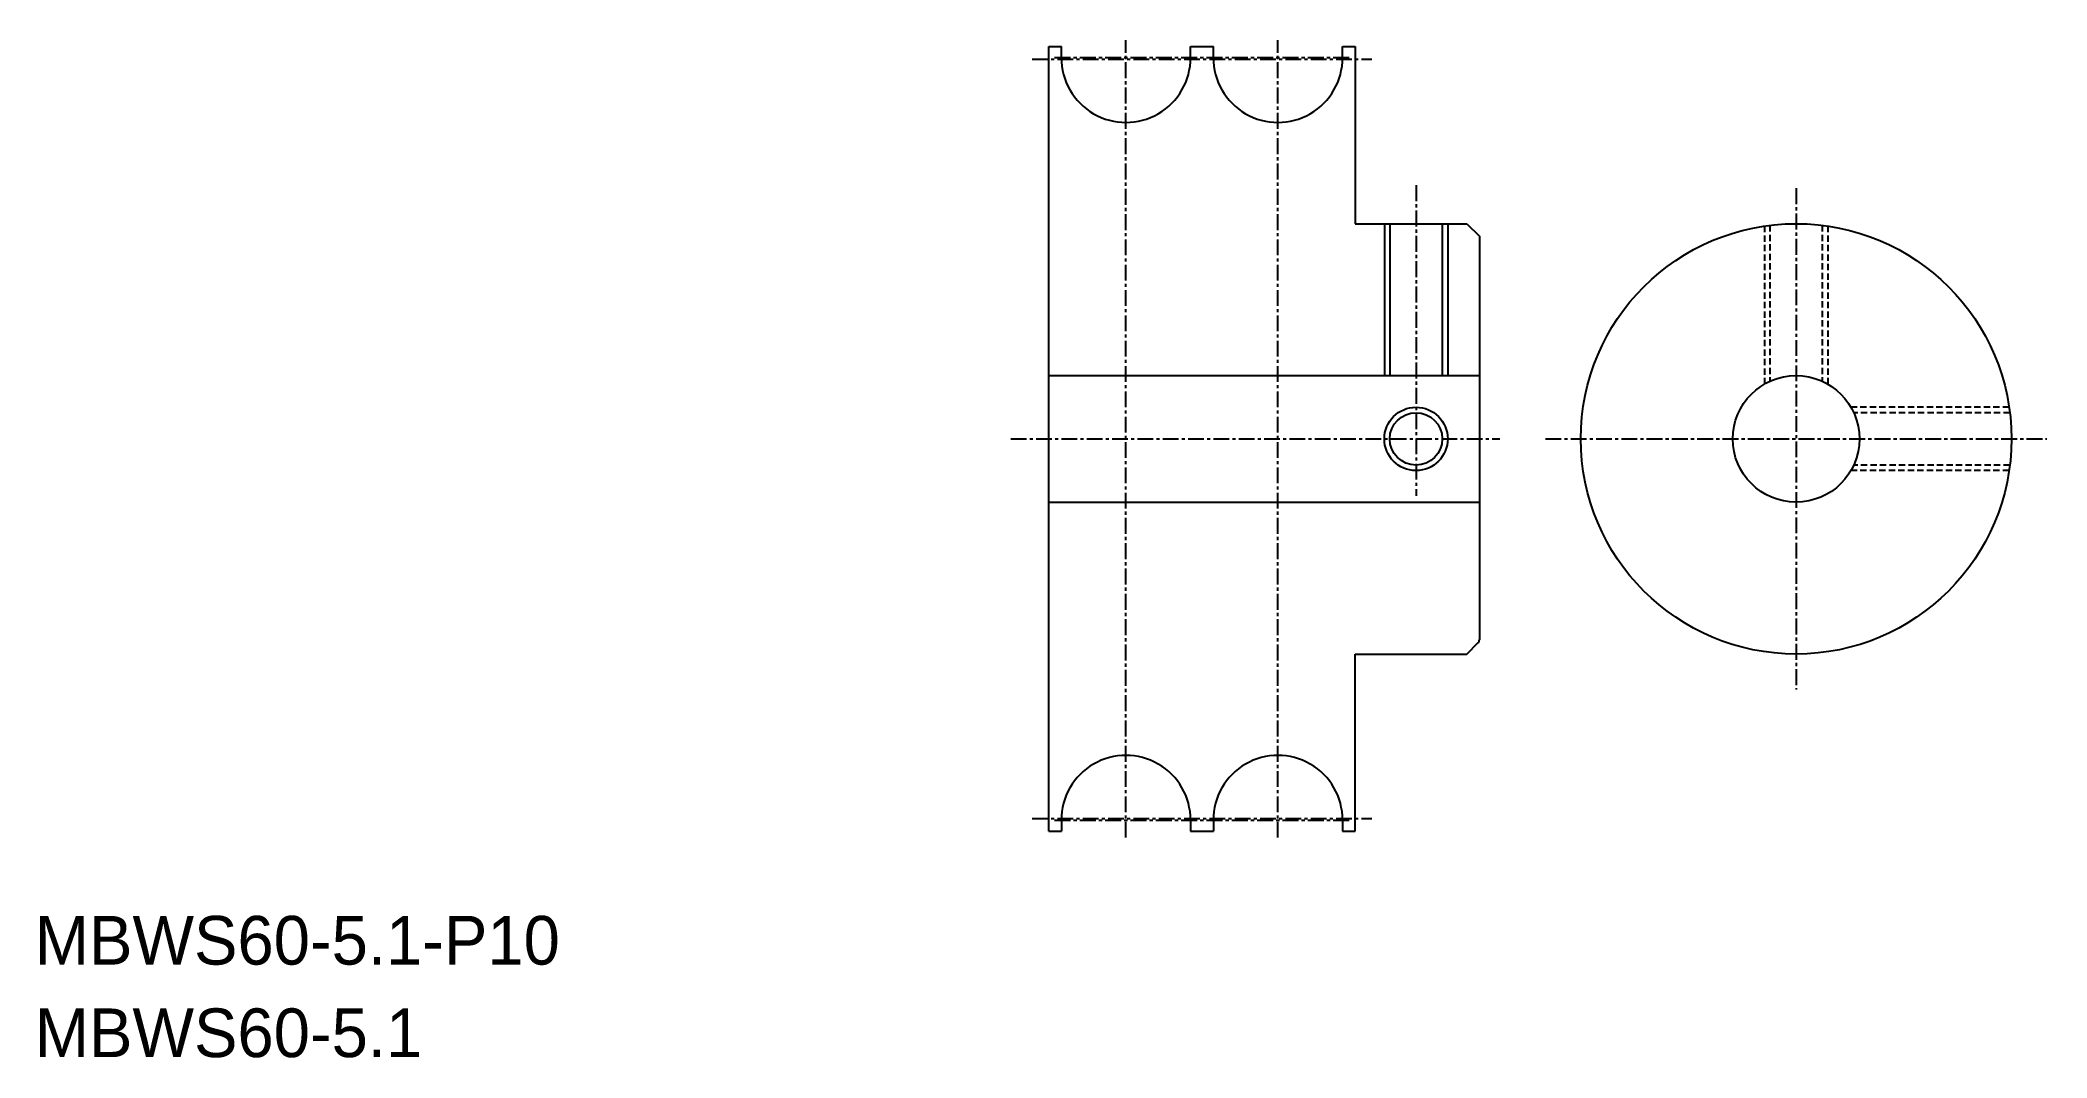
# Model space of a CAD drawing. Extents: x -31 to 127, y -21 to 59.
import ezdxf

# ---------------------------------------------------------------- set-up
doc = ezdxf.new("R2010")
doc.units = 0
doc.linetypes.add('CENTER', pattern=[2, 1.25, -0.25, 0.25, -0.25])
doc.linetypes.add('DASHED', pattern=[0.75, 0.5, -0.25])
doc.layers.get('0').update_dxf_attribs({"linetype": 'CONTINUOUS'})
doc.layers.add('CENTER', color=1, linetype='CENTER')

msp = doc.modelspace()

# ---------------------------------------------------------------- linework, layer by layer
at = {"color": 7, "linetype": 'CONTINUOUS'}
for p, q in [((48.32, -3.27), (48.32, 58.73)), ((48.32, 58.73), (49.32, 58.73)), ((49.32, 57.83), (49.32, 58.73)), ((59.52, 57.83), (59.52, 58.73)), ((59.52, 58.73), (61.32, 58.73)), ((61.32, 57.83), (61.32, 58.73)), ((71.52, 58.73), (72.52, 58.73)), ((71.52, 57.83), (71.52, 58.73)), ((72.52, 58.73), (72.52, 44.73)), ((72.52, 44.73), (81.32, 44.73)), ((75.25, 44.73), (75.25, 32.73)), ((79.38, 44.73), (79.38, 32.73)), ((81.32, 44.73), (82.32, 43.73)), ((82.32, 43.73), (82.32, 11.85)), ((48.32, 32.73), (82.32, 32.73)), ((48.32, 22.73), (82.32, 22.73)), ((81.32, 10.73), (82.23, 11.64)), ((72.52, 10.73), (81.32, 10.73)), ((72.52, -3.27), (72.52, 10.73)), ((49.32, -2.37), (49.32, -3.27)), ((59.52, -2.37), (59.52, -3.27)), ((61.32, -2.37), (61.32, -3.27)), ((71.52, -2.37), (71.52, -3.27)), ((71.52, -2.37), (71.52, -3.27)), ((48.32, -3.27), (49.32, -3.27)), ((59.52, -3.27), (61.32, -3.27)), ((71.52, -3.27), (72.52, -3.27)), ((71.52, -3.27), (72.52, -3.27))]:
    msp.add_line(p, q, dxfattribs=at)
at = {"color": 3, "linetype": 'CONTINUOUS'}
for p, q in [((74.82, 44.73), (74.82, 32.73)), ((79.82, 44.73), (79.82, 32.73))]:
    msp.add_line(p, q, dxfattribs=at)
at = {"color": 3, "linetype": 'DASHED'}
for p, q in [((104.83, 44.55), (104.83, 32.06)), ((105.26, 44.6), (105.26, 32.28)), ((109.39, 44.6), (109.39, 32.28)), ((109.83, 44.55), (109.83, 32.06)), ((124.14, 30.23), (111.66, 30.23)), ((124.2, 29.8), (111.88, 29.8)), ((124.2, 25.66), (111.88, 25.66)), ((124.14, 25.23), (111.66, 25.23))]:
    msp.add_line(p, q, dxfattribs=at)
at = {"color": 7, "linetype": 'CONTINUOUS'}
for centre, radius in [((107.33, 27.73), 17), ((107.33, 27.73), 5), ((77.32, 27.73), 2.07)]:
    msp.add_circle(centre, radius, dxfattribs=at)
at = {"color": 3, "linetype": 'CONTINUOUS'}
msp.add_circle((77.32, 27.73), 2.5, dxfattribs=at)
at = {"color": 7, "linetype": 'CONTINUOUS'}
for centre, radius, start, end in [((54.42, 57.83), 5.1, 179.7753, 0.2247), ((66.42, 57.83), 5.1, 179.7753, 0.2247), ((82.02, 11.85), 0.3, 315, 360), ((54.42, -2.37), 5.1, 359.7753, 180.2247), ((66.42, -2.37), 5.1, 359.7753, 180.2247)]:
    msp.add_arc(centre, radius, start, end, dxfattribs=at)
at = {"layer": 'CENTER', "color": 1, "linetype": 'CENTER'}
for p, q in [((54.42, -3.77), (54.42, 59.23)), ((66.42, -3.77), (66.42, 59.23)), ((47.01, 57.73), (73.83, 57.73)), ((48.79, 57.85), (72.04, 57.85)), ((77.32, 47.76), (77.32, 23.23)), ((107.33, 47.53), (107.33, 7.93)), ((45.32, 27.73), (83.95, 27.73)), ((87.53, 27.73), (127.13, 27.73)), ((47.01, -2.27), (73.83, -2.27)), ((48.79, -2.39), (72.04, -2.39))]:
    msp.add_line(p, q, dxfattribs=at)

# ---------------------------------------------------------------- texts
at = {"color": 7, "linetype": 'CONTINUOUS'}
for s, height, p in [('MBWS60-5.1-P10', 3.8472, (-31.73, -13.8)), ('MBWS60-5.1', 3.847, (-31.73, -21.11))]:
    msp.add_text(s, height=height, dxfattribs=at).set_placement(p)

doc.saveas('drawing.dxf')
